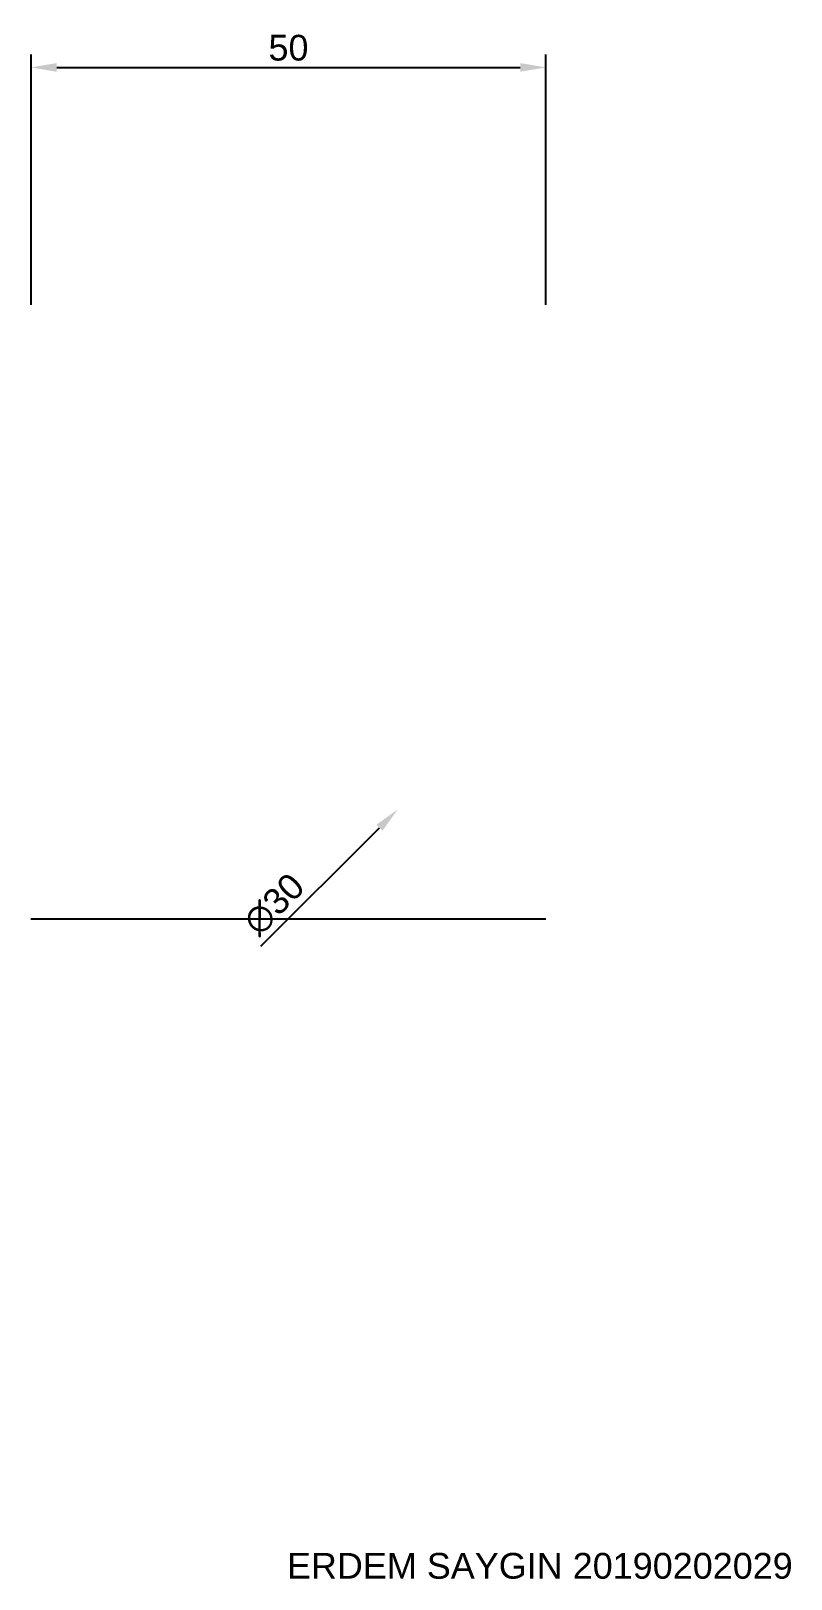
# Model space of a CAD drawing. Header units: millimetres. Extents: x 0 to 74, y -122 to 29.
import ezdxf

# ---------------------------------------------------------------- set-up
doc = ezdxf.new("R2010")
doc.units = ezdxf.units.MM
doc.styles.get("Standard").update_dxf_attribs({"font": 'arial.ttf'})
doc.dimstyles.new('ISO-25', dxfattribs={"dimtxt": 2.5, "dimasz": 2.5, "dimexe": 1.25, "dimexo": 0.625, "dimtad": 1, "dimtxsty": 'Standard', "dimcen": 2.5, "dimadec": 0, "dimazin": 0, "dimtfac": 1, "dimtmove": 0, "dimatfit": 3, "dimfxl": 1, "dimarcsym": 0})

# ---------------------------------------------------------------- blocks, each defined once
blk = doc.blocks.new('*D1')
at = {"color": 0, "lineweight": -2, "transparency": 16777216}
for p, q in [((0.3, 2.08), (0.3, 26.4)), ((50.3, 2.08), (50.3, 26.4)), ((2.8, 25.15), (47.8, 25.15))]:
    blk.add_line(p, q, dxfattribs=at)
at = {"color": 0, "transparency": 16777216}
for points in [[(2.8, 25.57), (2.8, 24.73), (0.3, 25.15)], [(47.8, 25.57), (47.8, 24.73), (50.3, 25.15)]]:
    blk.add_solid(points, dxfattribs=at)
at = {"layer": 'Defpoints', "color": 0, "transparency": 16777216}
for p in [(50.3, 25.15), (0.3, 1.45, -3.85), (50.3, 1.45, -3.85)]:
    blk.add_point(p, dxfattribs=at)
at = {"color": 0, "transparency": 16777216, "insert": (25.3, 27.05), "char_height": 2.5, "attachment_point": 5}
blk.add_mtext('50', dxfattribs=at)
blk = doc.blocks.new('*D6')
at = {"color": 0, "lineweight": -2, "transparency": 16777216}
blk.add_line((22.63, -60.21), (34.14, -48.71), dxfattribs=at)
at = {"color": 0, "transparency": 16777216}
blk.add_solid([(33.84, -48.41), (34.43, -49), (35.9, -46.94)], dxfattribs=at)
at = {"layer": 'Defpoints', "color": 0, "transparency": 16777216}
for p in [(35.9, -46.94, -75.85), (14.69, -68.15, -75.85)]:
    blk.add_point(p, dxfattribs=at)
at = {"color": 0, "transparency": 16777216, "insert": (23.9, -56.15), "char_height": 2.5, "attachment_point": 5, "rotation": 45.0001}
blk.add_mtext('∅30', dxfattribs=at)

msp = doc.modelspace()

# ---------------------------------------------------------------- linework, layer by layer
at = {"extrusion": (0, -1, 0)}
msp.add_line((0.297, -57.547, -75.855), (50.297, -57.547, -75.855), dxfattribs=at)

# ---------------------------------------------------------------- texts
at = {"insert": (25.148, -119.158, -39.647), "char_height": 2.5, "attachment_point": 1}
msp.add_mtext('ERDEM SAYGIN 20190202029', dxfattribs=at)

# ---------------------------------------------------------------- dimensions: what is measured, and where the dimension line sits
dim = msp.add_linear_dim(base=(50.297, 25.15), p1=(0.297, 1.453, -3.855), p2=(50.297, 1.453, -3.855), dimstyle='ISO-25')
dim.commit()
dim.dimension.update_dxf_attribs({"geometry": '*D1', "text_midpoint": (25.297, 27.052)})
dim = msp.add_diameter_dim_2p(p1=(14.69, -68.154, -75.855), p2=(35.904, -46.941, -75.855), dimstyle='ISO-25')
dim.commit()
dim.dimension.update_dxf_attribs({"geometry": '*D6', "text_midpoint": (25.297, -57.547), "dimtype": 163})

doc.saveas('drawing.dxf')
